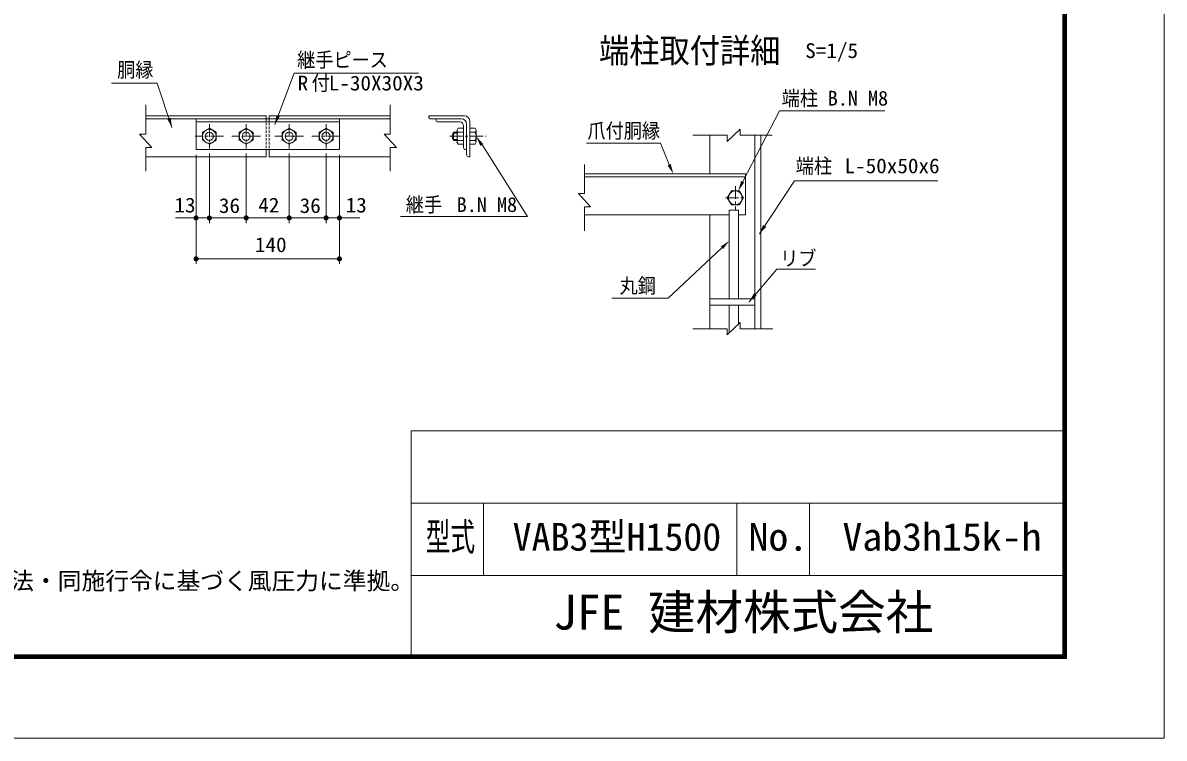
# Model space of a CAD drawing. Units: millimetres, scale not verified, with parts at other scales. Extents: x -4455 to 4455, y -3150 to 3150.
# Drawn here: x 1111 to 4455, y -3150 to -1053 of the extents above; entities that cross this region are included whole.
import ezdxf
from ezdxf.enums import TextEntityAlignment as Align

# ---------------------------------------------------------------- set-up
doc = ezdxf.new("R2010")
doc.units = ezdxf.units.MM
doc.header["$LTSCALE"] = 30
doc.linetypes.add('USER1', pattern=[2, 1.25, -0.25, 0.25, -0.25])
doc.linetypes.add('USER4', pattern=[0.375, 0.25, -0.125])
for name, color, linetype, lineweight in [('0-1_SUNPOU', 1, 'Continuous', 18), ('0-C_7詳細', 7, 'Continuous', 18), ('0-E_D-TTL', 7, 'Continuous', 9)]:
    doc.layers.add(name, color=color, linetype=linetype, lineweight=lineweight)
doc.layers.add('0-D_D-TTL-TXT', color=7, linetype='Continuous')
doc.styles.add('ＭＳ ゴシック', font='')
doc.styles.get('ＭＳ ゴシック').set_extended_font_data('MS Gothic')

# ---------------------------------------------------------------- blocks, each defined once
blk = doc.blocks.new('M1')
at = {"layer": '0-1_SUNPOU'}
blk.add_line((-7.5, 0), (-57.86, 0), dxfattribs=at)
for points in [[(0, 0), (-7.5, 0), (-7.44, 0.94)], [(0, 0), (-7.44, -0.94), (-7.5, 0)], [(0, 0), (-7.44, 0.94), (-7.26, 1.87)], [(0, 0), (-7.26, -1.87), (-7.44, -0.94)], [(0, 0), (-7.26, 1.87), (-6.97, 2.76)], [(0, 0), (-6.97, -2.76), (-7.26, -1.87)], [(0, 0), (-6.97, 2.76), (-6.57, 3.61)], [(0, 0), (-6.57, -3.61), (-6.97, -2.76)], [(0, 0), (-6.57, 3.61), (-6.07, 4.41)], [(0, 0), (-6.07, -4.41), (-6.57, -3.61)], [(0, 0), (-6.07, 4.41), (-5.47, 5.13)], [(0, 0), (-5.47, -5.13), (-6.07, -4.41)], [(0, 0), (-5.47, 5.13), (-4.78, 5.78)], [(0, 0), (-4.78, -5.78), (-5.47, -5.13)], [(0, 0), (-4.78, 5.78), (-4.02, 6.33)], [(0, 0), (-4.02, -6.33), (-4.78, -5.78)], [(0, 0), (-4.02, 6.33), (-3.19, 6.79)], [(0, 0), (-3.19, -6.79), (-4.02, -6.33)], [(0, 0), (-3.19, 6.79), (-2.32, 7.13)], [(0, 0), (-2.32, -7.13), (-3.19, -6.79)], [(0, 0), (-2.32, 7.13), (-1.41, 7.37)], [(0, 0), (-1.41, -7.37), (-2.32, -7.13)], [(0, 0), (-1.41, 7.37), (-0.47, 7.49)], [(0, 0), (-0.47, -7.49), (-1.41, -7.37)], [(0, 0), (-0.47, 7.49), (0.47, 7.49)], [(0, 0), (0.47, -7.49), (-0.47, -7.49)], [(0, 0), (0.47, 7.49), (1.41, 7.37)], [(0, 0), (1.41, 7.37), (2.32, 7.13)], [(0, 0), (2.32, 7.13), (3.19, 6.79)], [(0, 0), (3.19, 6.79), (4.02, 6.33)], [(0, 0), (4.02, 6.33), (4.78, 5.78)], [(0, 0), (4.78, 5.78), (5.47, 5.13)], [(0, 0), (5.47, 5.13), (6.07, 4.41)], [(0, 0), (6.07, 4.41), (6.57, 3.61)], [(0, 0), (6.57, 3.61), (6.97, 2.76)], [(0, 0), (6.97, 2.76), (7.26, 1.87)], [(0, 0), (7.26, 1.87), (7.44, 0.94)], [(0, 0), (7.44, 0.94), (7.5, 0)], [(0, 0), (1.41, -7.37), (0.47, -7.49)], [(0, 0), (2.32, -7.13), (1.41, -7.37)], [(0, 0), (3.19, -6.79), (2.32, -7.13)], [(0, 0), (4.02, -6.33), (3.19, -6.79)], [(0, 0), (4.78, -5.78), (4.02, -6.33)], [(0, 0), (5.47, -5.13), (4.78, -5.78)], [(0, 0), (6.07, -4.41), (5.47, -5.13)], [(0, 0), (6.57, -3.61), (6.07, -4.41)], [(0, 0), (6.97, -2.76), (6.57, -3.61)], [(0, 0), (7.26, -1.87), (6.97, -2.76)], [(0, 0), (7.44, -0.94), (7.26, -1.87)], [(0, 0), (7.5, 0), (7.44, -0.94)]]:
    blk.add_solid(points, dxfattribs=at)

msp = doc.modelspace()

# ---------------------------------------------------------------- linework, layer by layer
at = {"layer": '0-C_7詳細', "color": 4}
for p, q in [((1471.17, -1379.16), (1471.17, -1293.58)), ((2187.44, -1379.16), (2187.44, -1293.58)), ((3174.21, -1400.53), (3212.98, -1364.53)), ((3212.98, -1382.53), (3212.98, -1364.53)), ((2169.44, -1379.16), (2205.44, -1417.93)), ((2187.44, -1379.16), (2169.44, -1379.16)), ((3174.21, -1382.53), (3073.76, -1382.53)), ((3174.21, -1382.53), (3174.21, -1400.53)), ((3212.98, -1382.53), (3306.56, -1382.53)), ((1471.17, -1417.93), (1471.17, -1488.12)), ((1471.17, -1417.93), (1489.17, -1417.93)), ((2187.44, -1417.93), (2187.44, -1488.12)), ((2187.44, -1417.93), (2205.44, -1417.93)), ((2756.61, -1553.29), (2756.61, -1467.71)), ((2738.61, -1553.29), (2774.61, -1592.06)), ((2756.61, -1553.29), (2738.61, -1553.29)), ((2756.61, -1592.06), (2756.61, -1662.25)), ((2756.61, -1592.06), (2774.61, -1592.06)), ((3174.21, -1967.58), (3212.98, -1931.58)), ((3212.98, -1949.58), (3212.98, -1931.58)), ((3174.21, -1949.58), (3073.76, -1949.58)), ((3174.21, -1949.58), (3174.21, -1967.58)), ((3212.98, -1949.58), (3308.81, -1949.58))]:
    msp.add_line(p, q, dxfattribs=at)
at = {"layer": '0-C_7詳細', "lineweight": 9}
for p, q in [((1824.3, -1325.5), (1471.17, -1325.5)), ((2187.44, -1334.5), (1471.17, -1334.5)), ((1618.5, -1334.5), (1618.5, -1424.5)), ((1824.3, -1334.5), (1824.3, -1325.5)), ((2187.44, -1325.5), (1832.7, -1325.5)), ((1832.7, -1334.5), (1832.7, -1325.5)), ((2038.5, -1334.5), (2038.5, -1424.5)), ((2405.24, -1325.5), (2300.24, -1325.5)), ((2300.24, -1325.5), (2300.24, -1328.5)), ((2396.24, -1334.5), (2306.24, -1334.5)), ((2321.24, -1334.5), (2396.24, -1334.5)), ((2321.24, -1334.5), (2321.24, -1337.5)), ((2038.5, -1343.5), (1618.5, -1343.5)), ((2327.24, -1343.5), (2390.24, -1343.5)), ((2383.04, -1403.26), (2383.04, -1367.74)), ((2402.24, -1355.5), (2402.24, -1418.5)), ((2402.24, -1409.02), (2402.24, -1361.98)), ((2411.24, -1439.5), (2411.24, -1349.5)), ((2420.24, -1445.5), (2420.24, -1340.5)), ((2436.04, -1361.98), (2420.24, -1361.98)), ((2420.24, -1361.98), (2420.24, -1409.02)), ((2439.44, -1367.86), (2436.04, -1361.98)), ((2372.38, -1397.5), (2372.38, -1373.5)), ((2383.04, -1373.5), (2372.38, -1373.5)), ((2383.04, -1397.5), (2372.38, -1397.5)), ((2383.04, -1403.26), (2386.36, -1409.02)), ((2385.1, -1373.5), (2402.24, -1373.5)), ((2385.1, -1397.5), (2402.24, -1397.5)), ((2436.04, -1373.5), (2420.24, -1373.5)), ((2436.04, -1397.5), (2420.24, -1397.5)), ((3123.53, -1495.73), (3123.53, -1382.53)), ((3255.53, -1949.58), (3255.53, -1382.53)), ((3273.53, -1949.58), (3273.53, -1382.53)), ((2038.5, -1424.5), (1618.5, -1424.5)), ((1824.3, -1445.5), (1824.3, -1424.5)), ((1832.7, -1445.5), (1832.7, -1424.5)), ((2386.36, -1409.02), (2402.24, -1409.02)), ((2436.04, -1409.02), (2420.24, -1409.02)), ((1824.3, -1445.5), (1471.17, -1445.5)), ((2187.44, -1445.5), (1832.7, -1445.5)), ((2420.24, -1445.5), (2417.24, -1445.5)), ((2756.61, -1495.73), (3228.53, -1495.73)), ((3228.53, -1495.73), (3123.53, -1495.73)), ((3146.03, -1495.73), (3146.33, -1495.73)), ((3228.53, -1615.73), (3228.53, -1495.73)), ((2756.61, -1504.73), (3228.53, -1504.73)), ((3180.85, -1862.21), (3180.85, -1601.79)), ((3180.85, -1601.79), (3207.85, -1601.79)), ((3207.85, -1862.21), (3207.85, -1601.79)), ((2756.61, -1615.73), (3180.85, -1615.73)), ((3123.53, -1949.58), (3123.53, -1615.73)), ((3207.85, -1615.73), (3228.53, -1615.73)), ((3255.53, -1862.21), (3123.53, -1862.21)), ((3255.53, -1880.21), (3123.53, -1880.21)), ((3180.85, -1961.42), (3180.85, -1880.21)), ((3207.85, -1936.35), (3207.85, -1880.21))]:
    msp.add_line(p, q, dxfattribs=at)
at = {"layer": '0-C_7詳細', "color": 3, "linetype": 'USER4'}
for p, q in [((1824.3, -1334.5), (1824.3, -1424.5)), ((1832.7, -1334.5), (1832.7, -1424.5))]:
    msp.add_line(p, q, dxfattribs=at)
at = {"layer": '0-C_7詳細', "color": 1}
for p, q in [((3220.18, -1518.44), (3327.73, -1310.64)), ((3327.73, -1310.64), (3636.22, -1310.64)), ((2383.04, -1375.9), (2371.17, -1375.9)), ((2383.04, -1395.1), (2371.17, -1395.1)), ((1657.5, -1436.31), (1657.5, -1639.81)), ((1657.5, -1436.31), (1657.5, -1639.81)), ((1765.5, -1436.31), (1765.5, -1639.81)), ((1765.5, -1436.31), (1765.5, -1639.81)), ((1891.5, -1436.31), (1891.5, -1639.81)), ((1891.5, -1436.31), (1891.5, -1639.81)), ((1999.5, -1436.31), (1999.5, -1639.81)), ((1999.5, -1436.31), (1999.5, -1639.81)), ((2455.52, -1408.99), (2590.02, -1620.79)), ((2762.45, -1405.94), (2979.39, -1405.94)), ((3004.45, -1468.45), (2979.39, -1405.94)), ((1618.5, -1439.5), (1618.5, -1759.81)), ((1618.5, -1439.5), (1618.5, -1639.81)), ((2038.5, -1439.5), (2038.5, -1759.81)), ((2038.5, -1439.5), (2038.5, -1639.81)), ((1588.5, -1624.81), (1558.5, -1624.81)), ((1627.5, -1624.81), (1597.5, -1624.81)), ((1657.5, -1624.81), (1618.5, -1624.81)), ((1765.5, -1624.81), (1657.5, -1624.81)), ((1687.5, -1624.81), (1717.5, -1624.81)), ((1735.5, -1624.81), (1705.5, -1624.81)), ((1765.5, -1624.81), (1891.5, -1624.81)), ((1795.5, -1624.81), (1825.5, -1624.81)), ((1861.5, -1624.81), (1831.5, -1624.81)), ((1891.5, -1624.81), (1999.5, -1624.81)), ((1921.5, -1624.81), (1951.5, -1624.81)), ((1969.5, -1624.81), (1939.5, -1624.81)), ((1999.5, -1624.81), (2038.5, -1624.81)), ((2029.5, -1624.81), (2059.5, -1624.81)), ((2068.5, -1624.81), (2098.5, -1624.81)), ((2217.47, -1620.79), (2590.02, -1620.79)), ((3158.99, -1712.33), (3001.28, -1860.52)), ((1648.5, -1744.81), (2008.5, -1744.81)), ((2836.55, -1860.52), (3001.28, -1860.52))]:
    msp.add_line(p, q, dxfattribs=at)
at = {"layer": '0-C_7詳細', "color": 1, "linetype": 'USER1'}
for p, q in [((1657.5, -1349.56), (1657.5, -1421.31)), ((1765.5, -1349.56), (1765.5, -1421.31)), ((1891.5, -1349.56), (1891.5, -1421.31)), ((1999.5, -1349.56), (1999.5, -1421.31)), ((1699.2, -1385.5), (1615.59, -1385.5)), ((1807.2, -1385.5), (1723.59, -1385.5)), ((1933.2, -1385.5), (1849.59, -1385.5)), ((2041.2, -1385.5), (1957.59, -1385.5)), ((2361.98, -1385.5), (2468.03, -1385.5)), ((3198.53, -1531.54), (3198.53, -1600.93)), ((3169.97, -1565.73), (3227.09, -1565.73))]:
    msp.add_line(p, q, dxfattribs=at)
at = {"layer": '0-C_7詳細', "lineweight": 9}
for points in [[(2270.13, -1200.49), (1905.53, -1200.49), (1849.34, -1351.32)], [(1370.88, -1229.81), (1504.25, -1229.81), (1548.06, -1359.24)], [(2383.04, -1367.74), (2386.36, -1361.98), (2402.24, -1361.98)], [(2411.24, -1349.5), (2411.24, -1424.5), (2408.24, -1424.5)], [(2439.44, -1367.86), (2439.44, -1403.14), (2436.04, -1409.02)]]:
    msp.add_lwpolyline(points, dxfattribs=at)
for points in [[(1657.5, -1361.98), (1637.13, -1373.74), (1637.13, -1397.26), (1657.5, -1409.02), (1677.87, -1397.26), (1677.87, -1373.74)], [(1765.5, -1361.98), (1745.13, -1373.74), (1745.13, -1397.26), (1765.5, -1409.02), (1785.87, -1397.26), (1785.87, -1373.74)], [(1891.5, -1361.98), (1871.13, -1373.74), (1871.13, -1397.26), (1891.5, -1409.02), (1911.87, -1397.26), (1911.87, -1373.74)], [(1999.5, -1361.98), (1979.13, -1373.74), (1979.13, -1397.26), (1999.5, -1409.02), (2019.87, -1397.26), (2019.87, -1373.74)]]:
    msp.add_lwpolyline(points, close=True, dxfattribs=at)
at = {"layer": '0-C_7詳細', "color": 4}
msp.add_lwpolyline([(1471.17, -1379.16), (1453.17, -1379.16), (1489.17, -1417.93)], dxfattribs=at)
at = {"layer": '0-C_7詳細', "color": 1}
for points in [[(3791.27, -1515.78), (3371.8, -1515.78), (3268.89, -1671.61)], [(3433.6, -1775.1), (3319.76, -1775.1), (3239.07, -1870.53)]]:
    msp.add_lwpolyline(points, dxfattribs=at)
at = {"layer": '0-C_7詳細', "color": 3}
msp.add_lwpolyline([(3222.05, -1565.73), (3210.29, -1545.36), (3186.77, -1545.36), (3175.01, -1565.73), (3186.77, -1586.1), (3210.29, -1586.1)], close=True, dxfattribs=at)
at = {"layer": '0-C_7詳細', "lineweight": 9}
for centre, radius in [((1657.5, -1385.5), 20.4), ((1765.5, -1385.5), 20.4), ((1891.5, -1385.5), 20.4), ((1999.5, -1385.5), 20.4), ((1657.5, -1385.5), 12), ((1765.5, -1385.5), 12), ((1891.5, -1385.5), 12), ((1999.5, -1385.5), 12)]:
    msp.add_circle(centre, radius, dxfattribs=at)
at = {"layer": '0-C_7詳細', "color": 3}
msp.add_circle((3198.53, -1565.73), 20.4, dxfattribs=at)
at = {"layer": '0-C_7詳細', "lineweight": 9}
for centre, radius, start, end in [((2306.24, -1328.5), 6, 180, 270), ((2327.24, -1337.5), 6, 180, 270), ((2396.24, -1349.5), 15, 0, 90), ((2396.24, -1349.5), 15, 0, 90), ((2405.24, -1340.5), 15, 0, 90), ((2392.12, -1367.74), 9.09, 180, 219.3382), ((2390.24, -1355.5), 12, 0, 90), ((2433.56, -1368.17), 5.88, 294.94299, 2.968), ((2393.16, -1385.5), 24, 150, 210), ((2392.12, -1403.26), 9.09, 140.6618, 180), ((2419.04, -1385.5), 36, 160.52878, 199.47122), ((2416.53, -1385.5), 22.91, 328.40741, 31.59259), ((2433.56, -1402.84), 5.88, 357.032, 65.05701), ((2408.24, -1418.5), 6, 180, 270), ((2417.24, -1439.5), 6, 180, 270)]:
    msp.add_arc(centre, radius, start, end, dxfattribs=at)
at = {"layer": '0-C_7詳細'}
for points in [[(1548.71, -1361.13), (1534.15, -1334.39), (1544.02, -1331.05)], [(1848.64, -1353.2), (1854.23, -1323.27), (1863.99, -1326.91)]]:
    msp.add_solid(points, dxfattribs=at)
at = {"layer": '0-C_7詳細', "color": 1}
for points in [[(2451.3, -1413.51), (2439.44, -1385.5), (2459.74, -1408.15)], [(3008.99, -1466.37), (3016.95, -1495.73), (2999.9, -1470.54)], [(3224.67, -1520.65), (3206.94, -1545.36), (3215.7, -1516.23)], [(3267.79, -1673.28), (3279.97, -1645.38), (3288.67, -1651.12)], [(3155.56, -1708.68), (3180.85, -1691.78), (3162.41, -1715.97)], [(3237.77, -1872.06), (3253.17, -1845.79), (3261.12, -1852.51)]]:
    msp.add_solid(points, dxfattribs=at)
at = {"layer": '0-E_D-TTL'}
for p, q in [((2248.64, -2248.64), (2248.64, -2906.26)), ((2248.64, -2248.64), (4157.86, -2248.64)), ((2248.64, -2460.77), (4157.86, -2460.77)), ((2460.77, -2460.77), (2460.77, -2672.91)), ((3203.25, -2460.77), (3203.25, -2672.91)), ((3415.38, -2460.77), (3415.38, -2672.91)), ((2248.64, -2672.91), (4157.86, -2672.91))]:
    msp.add_line(p, q, dxfattribs=at)
at = {"layer": '0-E_D-TTL', "color": 2, "lineweight": 18}
msp.add_lwpolyline([(-4454.85, 3150.21), (4454.85, 3150.21), (4454.85, -3150.21), (-4454.85, -3150.21)], close=True, dxfattribs=at)
at = {"layer": '0-E_D-TTL'}
for points in [[(-4168.47, 2916.87), (4168.47, 2916.87), (4168.47, -2916.87), (-4168.47, -2916.87)], [(-4165.81, 2914.21), (4165.81, 2914.21), (4165.81, -2914.21), (-4165.81, -2914.21)], [(-4163.16, 2911.56), (4163.16, 2911.56), (4163.16, -2911.56), (-4163.16, -2911.56)], [(-4160.51, 2908.91), (4160.51, 2908.91), (4160.51, -2908.91), (-4160.51, -2908.91)], [(-4157.86, 2906.26), (4157.86, 2906.26), (4157.86, -2906.26), (-4157.86, -2906.26)]]:
    msp.add_lwpolyline(points, close=True, dxfattribs=at)

# ---------------------------------------------------------------- block references
at = {"layer": '0-C_7詳細'}
for p in [(1618.5, -1624.81), (1657.5, -1624.81), (1765.5, -1624.81), (1891.5, -1624.81), (1999.5, -1624.81), (2038.5, -1744.81)]:
    msp.add_blockref('M1', p, dxfattribs=at)
at = {"layer": '0-C_7詳細', "rotation": 180}
for p in [(1657.5, -1624.81), (1765.5, -1624.81), (1891.5, -1624.81), (1999.5, -1624.81), (2038.5, -1624.81), (1618.5, -1744.81)]:
    msp.add_blockref('M1', p, dxfattribs=at)

# ---------------------------------------------------------------- texts
at = {"layer": '0-C_7詳細', "style": 'ＭＳ ゴシック', "width": 0.9}
msp.add_text('端柱取付詳細', height=72.14, dxfattribs=at).set_placement((2799.16, -1191.8), align=Align.BOTTOM_LEFT)
at = {"layer": '0-C_7詳細', "color": 3, "style": 'ＭＳ ゴシック'}
for s, width, p in [('継手ピース', 0.9, (1914.7, -1196.03)), ('S=1/5', 1.05, (3403.25, -1169)), ('胴縁', 0.9, (1387.38, -1225.13)), ('付', 0.9, (1957.01, -1264.18)), ('R', 1.05, (1916.27, -1264.18)), ('L-30X30X3', 1.05, (2007.34, -1264.18)), ('端柱', 0.9, (3334.4, -1308.47)), ('爪付胴縁', 0.9, (2765.17, -1403.76)), ('端柱', 0.9, (3375.58, -1506.81)), ('L-50x50x6', 1.05, (3518.4, -1506.81)), ('13', 1.05, (1555.25, -1621.84)), ('36', 1.05, (1685.42, -1623.31)), ('42', 1.05, (1800.68, -1621.84)), ('36', 1.05, (1922.08, -1623.31)), ('13', 1.05, (2056.76, -1621.84)), ('継手', 0.9, (2232.99, -1620.45)), ('140', 1.05, (1791, -1738.14)), ('リブ', 0.9, (3329.9, -1777.83)), ('丸鋼', 0.9, (2859.38, -1858.34))]:
    msp.add_text(s, height=43.33, dxfattribs=dict(at, width=width)).set_placement(p, align=Align.BOTTOM_LEFT)
for p in [(3469.21, -1308.47), (2382.19, -1620.45)]:
    msp.add_text('B.N M8', height=43.33, dxfattribs=at).set_placement(p, align=Align.BOTTOM_LEFT)
at = {"layer": '0-D_D-TTL-TXT', "style": 'ＭＳ ゴシック'}
for s, height, width, p in [('型式', 81.64, 0.65, (2291.35, -2624.97)), ('No.', 81.6, 1.05, (3237.19, -2624.97)), ('Vab3h15k-h', 81.6, 1.05, (3512.26, -2624.97))]:
    msp.add_text(s, height=height, dxfattribs=dict(at, width=width)).set_placement(p, align=Align.BOTTOM_LEFT)
for s, height, p in [('VAB3型H1500', 81.64, (2546.05, -2624.97)), ('（設計条件）風荷重：昭和57年改正 建築基準法・同施行令に基づく風圧力に準拠。', 51.03, (-352.62, -2729.76)), ('JFE 建材株式会社', 102.1, (2664.83, -2862.24))]:
    msp.add_text(s, height=height, dxfattribs=at).set_placement(p, align=Align.BOTTOM_LEFT)

doc.saveas('drawing.dxf')
